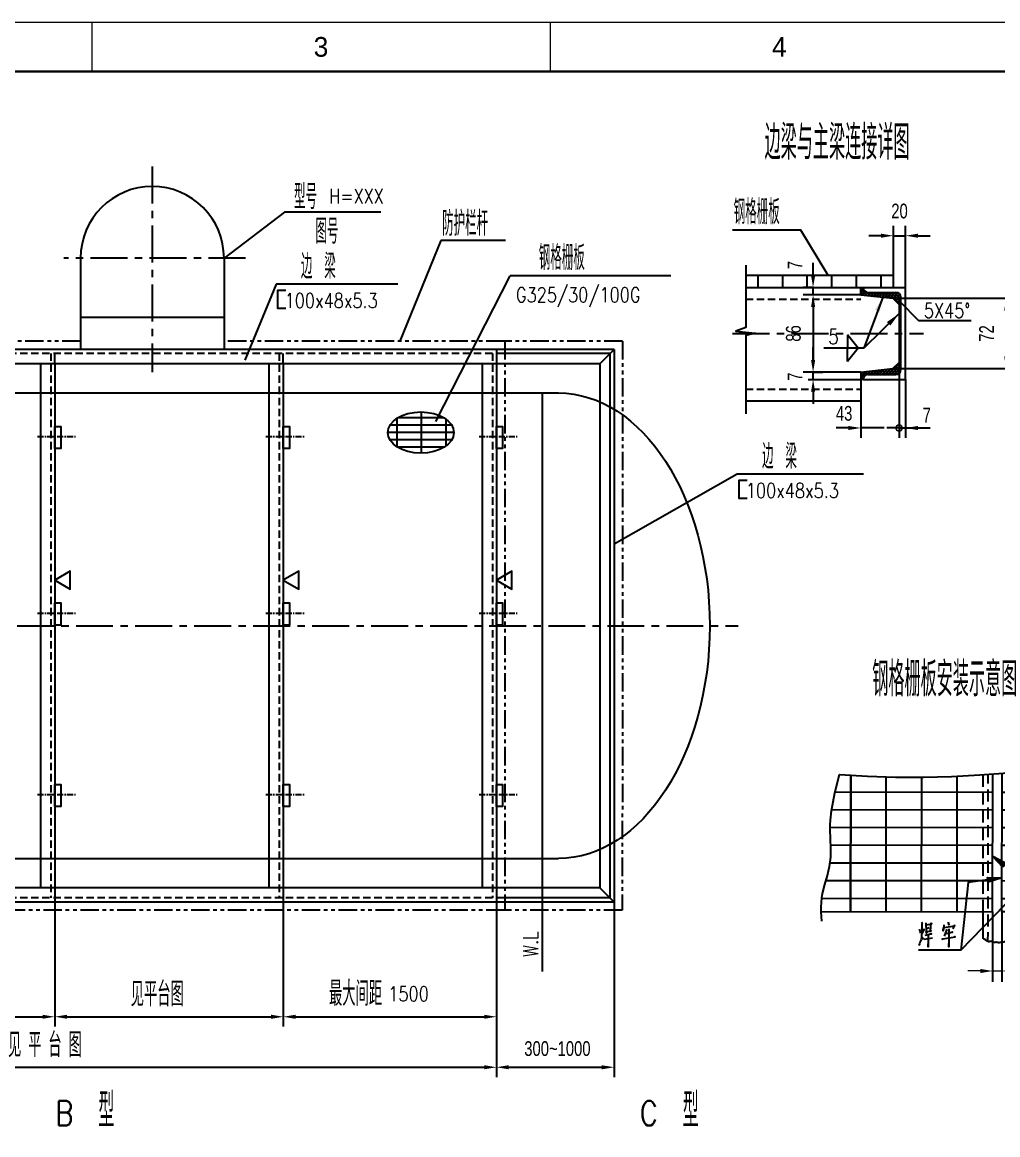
# Model space of a CAD drawing. Extents: x 148 to 221443, y -36682 to 6758.
# Drawn here: x 47290 to 51256, y -18694 to -14170 of the extents above; entities that cross this region are included whole.
import ezdxf
from ezdxf.enums import TextEntityAlignment as Align

# ---------------------------------------------------------------- set-up
doc = ezdxf.new("R2010")
doc.units = 0
doc.header["$LTSCALE"] = 10
doc.header["$MEASUREMENT"] = 0
for name, pattern in [('CENTERX2', [4, 2.5, -0.5, 0.5, -0.5]), ('HIDDENX2', [0.75, 0.5, -0.25]), ('PHANTOM', [2.5, 1.25, -0.25, 0.25, -0.25, 0.25, -0.25])]:
    doc.linetypes.add(name, pattern=pattern)
for name, color, linetype in [('2', 4, 'Continuous'), ('3', 255, 'Continuous'), ('CENTER', 1, 'CENTERX2'), ('HIDDEN', 7, 'HIDDENX2'), ('PHANTOM', 7, 'PHANTOM'), ('RED', 7, 'Continuous'), ('WHITE', 7, 'Continuous')]:
    doc.layers.add(name, color=color, linetype=linetype)
doc.layers.add('2（细实线）', color=3, linetype='Continuous', lineweight=20)
doc.layers.add('图框层', color=7, linetype='Continuous', lineweight=15)
doc.styles.add('BIG', font='bsfb.shx', dxfattribs={"width": 0.7, "bigfont": 'bsf.shx'})
doc.styles.add('HZ', font='ROMS.SHX', dxfattribs={"width": 0.75, "bigfont": 'GBCBIG.SHX'})
doc.styles.get("Standard").update_dxf_attribs({"font": 'wison_e.shx', "width": 0.75, "bigfont": 'wison_c.shx'})
doc.styles.add('XW', font='ROMANS.shx', dxfattribs={"width": 0.85})
doc.dimstyles.new('DIM1', dxfattribs={"dimscale": 20, "dimtxt": 3, "dimasz": 2.5, "dimexe": 2, "dimexo": 0, "dimgap": 1, "dimtad": 0, "dimdec": 0, "dimzin": 0, "dimdsep": 46, "dimtxsty": 'Standard', "dimcen": 2, "dimclrd": 3, "dimclre": 3, "dimclrt": 3, "dimadec": 0, "dimazin": 0, "dimtfac": 0.666667, "dimtdec": 0, "dimtofl": 0, "dimtmove": 2, "dimatfit": 1, "dimfxl": 2, "dimtvp": 1.333333, "dimtolj": 1, "dimtzin": 0, "dimarcsym": 0})
doc.dimstyles.new('S-1', dxfattribs={"dimtxt": 3, "dimasz": 2.5, "dimexe": 1.25, "dimexo": 0, "dimgap": 1, "dimtad": 1, "dimdec": 0, "dimdsep": 46, "dimtxsty": 'BIG', "dimcen": 0, "dimclrd": 3, "dimclre": 3, "dimclrt": 3, "dimadec": 0, "dimazin": 2, "dimtfac": 1, "dimtdec": 0, "dimtmove": 2, "dimatfit": 3, "dimfxl": 1.25, "dimarcsym": 1})

# ---------------------------------------------------------------- blocks, each defined once
blk = doc.blocks.new('*D1007')
at = {"color": 3, "lineweight": -2}
for p, q in [((46466.8, -17730.9), (46466.8, -18253.9)), ((47422.4, -17730.9), (47422.4, -18253.9)), ((46516.8, -18213.9), (47372.4, -18213.9))]:
    blk.add_line(p, q, dxfattribs=at)
at = {"color": 3}
for points in [[(46516.8, -18205.6), (46516.8, -18222.2), (46466.8, -18213.9)], [(47372.4, -18222.2), (47372.4, -18205.6), (47422.4, -18213.9)]]:
    blk.add_solid(points, dxfattribs=at)
at = {"layer": 'Defpoints', "color": 0}
for p in [(46466.8, -17730.9), (47422.4, -17730.9), (47422.4, -18213.9)]:
    blk.add_point(p, dxfattribs=at)
at = {"color": 3, "insert": (46907, -18119.7), "char_height": 100, "attachment_point": 5, "style": 'HZ'}
blk.add_mtext('\\A1;见平台图', dxfattribs=at)
blk = doc.blocks.new('*D1008')
at = {"color": 3, "lineweight": -2}
for p, q in [((47422.4, -17730.9), (47422.4, -18253.9)), ((48351.3, -17730.9), (48351.3, -18253.9)), ((47472.4, -18213.9), (48301.3, -18213.9))]:
    blk.add_line(p, q, dxfattribs=at)
at = {"color": 3}
for points in [[(47472.4, -18205.6), (47472.4, -18222.2), (47422.4, -18213.9)], [(48301.3, -18222.2), (48301.3, -18205.6), (48351.3, -18213.9)]]:
    blk.add_solid(points, dxfattribs=at)
at = {"layer": 'Defpoints', "color": 0}
for p in [(47422.4, -17730.9), (48351.3, -17730.9), (48351.3, -18213.9)]:
    blk.add_point(p, dxfattribs=at)
at = {"color": 3, "insert": (47839, -18121.7), "char_height": 100, "attachment_point": 5, "style": 'HZ'}
blk.add_mtext('\\A1;见平台图', dxfattribs=at)
blk = doc.blocks.new('*D1009')
at = {"color": 3, "lineweight": -2}
for p, q in [((48351.3, -17730.9), (48351.3, -18253.9)), ((49218.1, -17747.6), (49218.1, -18253.9)), ((48401.3, -18213.9), (49168.1, -18213.9))]:
    blk.add_line(p, q, dxfattribs=at)
at = {"color": 3}
for points in [[(48401.3, -18205.6), (48401.3, -18222.2), (48351.3, -18213.9)], [(49168.1, -18222.2), (49168.1, -18205.6), (49218.1, -18213.9)]]:
    blk.add_solid(points, dxfattribs=at)
at = {"layer": 'Defpoints', "color": 0}
for p in [(48351.3, -17730.9), (49218.1, -17747.6), (49218.1, -18213.9)]:
    blk.add_point(p, dxfattribs=at)
at = {"color": 3, "insert": (48645.3, -18119.8), "char_height": 100, "attachment_point": 5, "style": 'HZ'}
blk.add_mtext('\\A1;最大间距', dxfattribs=at)
blk = doc.blocks.new('*D1010')
at = {"color": 3, "lineweight": -2}
for p, q in [((49218.1, -17747.6), (49218.1, -18459.2)), ((49696.3, -17747.6), (49696.3, -18459.2)), ((49268.1, -18419.2), (49646.3, -18419.2))]:
    blk.add_line(p, q, dxfattribs=at)
at = {"color": 3}
for points in [[(49268.1, -18410.9), (49268.1, -18427.5), (49218.1, -18419.2)], [(49646.3, -18427.5), (49646.3, -18410.9), (49696.3, -18419.2)]]:
    blk.add_solid(points, dxfattribs=at)
at = {"layer": 'Defpoints', "color": 0}
for p in [(49218.1, -17747.6), (49696.3, -17747.6), (49696.3, -18419.2)]:
    blk.add_point(p, dxfattribs=at)
at = {"color": 3, "insert": (49465.8, -18343.6), "char_height": 60, "attachment_point": 5}
blk.add_mtext('\\A1;300~1000', dxfattribs=at)
blk = doc.blocks.new('*D1011')
at = {"color": 3, "lineweight": -2}
for p, q in [((45551.1, -17747.6), (45551.1, -18459.2)), ((49218.1, -17747.6), (49218.1, -18459.2)), ((45601.1, -18419.2), (49168.1, -18419.2))]:
    blk.add_line(p, q, dxfattribs=at)
at = {"color": 3}
for points in [[(45601.1, -18410.9), (45601.1, -18427.5), (45551.1, -18419.2)], [(49168.1, -18427.5), (49168.1, -18410.9), (49218.1, -18419.2)]]:
    blk.add_solid(points, dxfattribs=at)
at = {"layer": 'Defpoints', "color": 0}
for p in [(45551.1, -17747.6), (49218.1, -17747.6), (49218.1, -18419.2)]:
    blk.add_point(p, dxfattribs=at)
at = {"color": 3, "insert": (47382.1, -18328.2), "char_height": 100, "attachment_point": 5, "style": 'HZ'}
blk.add_mtext('\\A1;见 平 台 图', dxfattribs=at)
blk = doc.blocks.new('_DotSmall')
at = {"layer": 'WHITE', "color": 0, "const_width": 0.5}
blk.add_lwpolyline([(-0.0625, 0, 1), (0.0625, 0, 1)], format="xyb", close=True, dxfattribs=at)
blk = doc.blocks.new('*D1057')
at = {"color": 3, "linetype": 'Continuous', "lineweight": -2}
for p, q in [((50854.8, -15604.4), (50854.8, -15859.8)), ((50881.6, -15622.1), (50881.6, -15859.8)), ((50854.8, -15819.8), (50804.8, -15819.8)), ((50931.6, -15819.8), (50981.6, -15819.8))]:
    blk.add_line(p, q, dxfattribs=at)
at = {"color": 3}
blk.add_solid([(50931.6, -15811.5), (50931.6, -15828.2), (50881.6, -15819.8)], dxfattribs=at)
at = {"layer": 'Defpoints', "color": 0}
for p in [(50854.8, -15604.4), (50881.6, -15622.1), (50881.6, -15819.8)]:
    blk.add_point(p, dxfattribs=at)
at = {"color": 3, "lineweight": -2, "xscale": 50, "yscale": 50, "zscale": 50}
blk.add_blockref('_DotSmall', (50854.8, -15819.8), dxfattribs=at)
at = {"color": 3, "insert": (50967.5, -15767.8), "char_height": 60, "attachment_point": 5}
blk.add_mtext('\\A1;7', dxfattribs=at)
blk = doc.blocks.new('*D1058')
at = {"color": 3, "linetype": 'Continuous', "lineweight": -2}
for p, q in [((50854.8, -15553.4), (50854.8, -15859.8)), ((50699.2, -15658.7), (50699.2, -15859.8)), ((50649.2, -15819.8), (50599.2, -15819.8)), ((50854.8, -15819.8), (50904.8, -15819.8))]:
    blk.add_line(p, q, dxfattribs=at)
at = {"color": 3}
blk.add_solid([(50649.2, -15828.2), (50649.2, -15811.5), (50699.2, -15819.8)], dxfattribs=at)
at = {"layer": 'Defpoints', "color": 0}
for p in [(50854.8, -15553.4), (50699.2, -15658.7), (50854.8, -15819.8)]:
    blk.add_point(p, dxfattribs=at)
at = {"color": 3, "lineweight": -2, "xscale": 50, "yscale": 50, "zscale": 50, "rotation": 180}
blk.add_blockref('_DotSmall', (50854.8, -15819.8), dxfattribs=at)
at = {"color": 3, "insert": (50631.5, -15760.6), "char_height": 60, "attachment_point": 5}
blk.add_mtext('\\A1;43', dxfattribs=at)
blk = doc.blocks.new('*D1059')
at = {"color": 3, "linetype": 'Continuous', "lineweight": -2}
for p, q in [((50829.8, -15292.4), (51330.4, -15292.4)), ((51290.4, -15342.4), (51290.4, -15528.4)), ((50829.8, -15578.4), (51330.4, -15578.4))]:
    blk.add_line(p, q, dxfattribs=at)
at = {"color": 3}
for points in [[(51298.8, -15342.4), (51282.1, -15342.4), (51290.4, -15292.4)], [(51282.1, -15528.4), (51298.8, -15528.4), (51290.4, -15578.4)]]:
    blk.add_solid(points, dxfattribs=at)
at = {"layer": 'Defpoints', "color": 0}
for p in [(50829.8, -15292.4), (50829.8, -15578.4), (51290.4, -15578.4)]:
    blk.add_point(p, dxfattribs=at)
at = {"color": 3, "insert": (51210.4, -15435.4), "char_height": 60, "attachment_point": 5, "rotation": 90}
blk.add_mtext('\\A1;72', dxfattribs=at)
blk = doc.blocks.new('*D1060')
at = {"color": 3, "linetype": 'Continuous', "lineweight": -2}
for p, q in [((50699.2, -15277.7), (50465.3, -15277.7)), ((50505.3, -15327.7), (50505.3, -15543.1)), ((50699.2, -15593.1), (50465.3, -15593.1))]:
    blk.add_line(p, q, dxfattribs=at)
at = {"color": 3}
for points in [[(50513.7, -15327.7), (50497, -15327.7), (50505.3, -15277.7)], [(50497, -15543.1), (50513.7, -15543.1), (50505.3, -15593.1)]]:
    blk.add_solid(points, dxfattribs=at)
at = {"layer": 'Defpoints', "color": 0}
for p in [(50699.2, -15277.7), (50505.3, -15593.1), (50699.2, -15593.1)]:
    blk.add_point(p, dxfattribs=at)
at = {"color": 3, "insert": (50425.3, -15435.4), "char_height": 60, "attachment_point": 5, "rotation": 90}
blk.add_mtext('\\A1;86', dxfattribs=at)
blk = doc.blocks.new('*D1061')
at = {"color": 3, "linetype": 'Continuous', "lineweight": -2}
for p, q in [((50505.3, -15198.7), (50505.3, -15148.7)), ((50505.3, -15248.7), (50465.3, -15248.7)), ((50505.3, -15277.7), (50465.3, -15277.7)), ((50505.3, -15327.7), (50505.3, -15377.7))]:
    blk.add_line(p, q, dxfattribs=at)
at = {"color": 3}
for points in [[(50497, -15198.7), (50513.7, -15198.7), (50505.3, -15248.7)], [(50513.7, -15327.7), (50497, -15327.7), (50505.3, -15277.7)]]:
    blk.add_solid(points, dxfattribs=at)
at = {"layer": 'Defpoints', "color": 0}
for p in [(50505.3, -15248.7), (50505.3, -15248.7), (50505.3, -15277.7)]:
    blk.add_point(p, dxfattribs=at)
at = {"color": 3, "insert": (50431.5, -15157.6), "char_height": 60, "attachment_point": 5, "rotation": 90}
blk.add_mtext('\\A1;7', dxfattribs=at)
blk = doc.blocks.new('*D1070')
at = {"color": 3, "linetype": 'Continuous', "lineweight": -2}
for p, q in [((50831.7, -15198.9), (50831.7, -14998)), ((50881.6, -15248.7), (50881.6, -14998)), ((50781.7, -15038), (50731.7, -15038)), ((50931.6, -15038), (50981.6, -15038))]:
    blk.add_line(p, q, dxfattribs=at)
at = {"color": 3}
for points in [[(50781.7, -15046.4), (50781.7, -15029.7), (50831.7, -15038)], [(50931.6, -15029.7), (50931.6, -15046.4), (50881.6, -15038)]]:
    blk.add_solid(points, dxfattribs=at)
at = {"layer": 'Defpoints', "color": 0}
for p in [(50881.6, -15038), (50831.7, -15198.9), (50881.6, -15248.7)]:
    blk.add_point(p, dxfattribs=at)
at = {"color": 3, "insert": (50856.7, -14938), "char_height": 60, "attachment_point": 5}
blk.add_mtext('\\A1;20', dxfattribs=at)
blk = doc.blocks.new('*D1073')
at = {"color": 3, "linetype": 'Continuous', "lineweight": -2}
for p, q in [((50505.3, -15543.1), (50505.3, -15493.1)), ((50505.3, -15593.1), (50545.3, -15593.1)), ((50505.3, -15622.1), (50545.3, -15622.1)), ((50505.3, -15672.1), (50505.3, -15722.1))]:
    blk.add_line(p, q, dxfattribs=at)
at = {"color": 3}
for points in [[(50497, -15543.1), (50513.7, -15543.1), (50505.3, -15593.1)], [(50513.7, -15672.1), (50497, -15672.1), (50505.3, -15622.1)]]:
    blk.add_solid(points, dxfattribs=at)
at = {"layer": 'Defpoints', "color": 0}
for p in [(50505.3, -15593.1), (50505.3, -15622.1), (50505.3, -15622.1)]:
    blk.add_point(p, dxfattribs=at)
at = {"color": 3, "insert": (50431.5, -15611), "char_height": 60, "attachment_point": 5, "rotation": 90}
blk.add_mtext('\\A1;7', dxfattribs=at)
blk = doc.blocks.new('a2')
for p, q in [((15522.42, 10126.74), (15522.42, 10116.74)), ((15615.59, 10126.74), (15615.59, 10116.74))]:
    blk.add_line(p, q)
at = {"layer": '图框层', "ltscale": 10}
blk.add_lwpolyline([(15311.09, 10126.74), (15905.09, 10126.74), (15905.09, 9706.74), (15311.09, 9706.74)], close=True, dxfattribs=at)
at = {"layer": '图框层', "ltscale": 10, "const_width": 0.5}
blk.add_lwpolyline([(15336.09, 10116.74), (15895.09, 10116.74), (15895.09, 9716.74), (15336.09, 9716.74)], close=True, dxfattribs=at)
at = {"style": 'HZ'}
for s, p in [('3', (15569, 10121.74)), ('4', (15662.17, 10121.74))]:
    blk.add_text(s, height=4, dxfattribs=at).set_placement(p, align=Align.MIDDLE)
blk = doc.blocks.new('*D27')
at = {"layer": '2（细实线）', "color": 3, "lineweight": -2}
for p, q in [((20629.2, 9080.31), (20626.7, 9080.31)), ((20631.7, 9080.31), (20631.7, 9079.06)), ((20631.7, 9080.31), (20633.58, 9080.31)), ((20633.58, 9080.31), (20633.58, 9079.06)), ((20636.08, 9080.31), (20638.58, 9080.31))]:
    blk.add_line(p, q, dxfattribs=at)
at = {"layer": '2（细实线）', "color": 3}
for points in [[(20629.2, 9079.89), (20629.2, 9080.73), (20631.7, 9080.31)], [(20636.08, 9080.73), (20636.08, 9079.89), (20633.58, 9080.31)]]:
    blk.add_solid(points, dxfattribs=at)
at = {"layer": 'Defpoints', "color": 0}
for p in [(20631.7, 9080.31), (20633.58, 9080.31), (20633.58, 9080.31)]:
    blk.add_point(p, dxfattribs=at)
at = {"layer": '2（细实线）', "color": 3, "insert": (20636.08, 9082.72), "char_height": 3, "attachment_point": 5, "style": 'BIG'}
blk.add_mtext('10', dxfattribs=at)
blk = doc.blocks.new('lianjsu')
at = {"layer": '2（细实线）', "lineweight": -3}
for points in [[(20596.98, 9090.45), (20596.88, 9092.34), (20596.87, 9093.29), (20596.9, 9094.23), (20596.99, 9095.16), (20597.15, 9096.08), (20597.6, 9097.91), (20598.12, 9099.74), (20598.36, 9100.65), (20598.57, 9101.57), (20598.72, 9102.49), (20598.8, 9103.42), (20598.84, 9104.36), (20598.83, 9105.31), (20598.7, 9109.09), (20598.72, 9110.03), (20598.77, 9110.97), (20598.97, 9112.84), (20599.28, 9114.7), (20599.67, 9116.55), (20600.58, 9120.23), (20606.28, 9119.95), (20611.98, 9119.75), (20614.83, 9119.71), (20617.68, 9119.73), (20620.53, 9119.78), (20623.38, 9119.88), (20629.11, 9120.18), (20634.86, 9120.58), (20640.66, 9121.06), (20646.5, 9121.57), (20646.5, 9092.31), (20633.6, 9092.33), (20633.64, 9120.5)], [(20596.88, 9092.39), (20631.71, 9092.34), (20631.76, 9120.36)], [(20610.06, 9092.37), (20610.1, 9119.8)], [(20617.27, 9092.36), (20617.31, 9119.72)], [(20624.48, 9092.35), (20624.52, 9119.93)], [(20629.81, 9117.78), (20629.82, 9120.23)], [(20630.82, 9118.42), (20630.83, 9120.29)], [(20635.58, 9117.98), (20635.59, 9120.65)], [(20638.9, 9092.32), (20638.94, 9120.93)], [(20599.71, 9116.74), (20631.75, 9116.69)], [(20629.81, 9114.15), (20629.81, 9116.57)], [(20630.82, 9114.79), (20630.82, 9117.21)], [(20633.64, 9116.69), (20646.5, 9116.67)], [(20635.58, 9114.35), (20635.58, 9116.77)], [(20599.01, 9113.15), (20631.75, 9113.1)], [(20629.8, 9110.52), (20629.81, 9112.94)], [(20630.81, 9111.16), (20630.82, 9113.58)], [(20633.63, 9113.1), (20646.5, 9113.08)], [(20635.57, 9110.72), (20635.57, 9113.14)], [(20598.71, 9109.53), (20631.74, 9109.48)], [(20629.8, 9106.89), (20629.8, 9109.31)], [(20630.81, 9107.53), (20630.81, 9109.95)], [(20633.63, 9109.48), (20646.5, 9109.46)], [(20635.56, 9107.09), (20635.57, 9109.51)], [(20630.8, 9103.9), (20630.8, 9106.32)], [(20598.81, 9105.94), (20631.74, 9105.89)], [(20629.79, 9103.26), (20629.79, 9105.68)], [(20633.62, 9105.89), (20646.5, 9105.87)], [(20635.56, 9103.46), (20635.56, 9105.88)], [(20598.69, 9102.32), (20631.73, 9102.27)], [(20631.73, 9103.62), (20638.62, 9098.29), (20625.25, 9084.55)], [(20629.78, 9099.63), (20629.79, 9102.05)], [(20630.8, 9100.27), (20630.8, 9102.69)], [(20633.73, 9101.46), (20634.32, 9102.22), (20631.73, 9103.62), (20633.73, 9101.46)], [(20633.62, 9102.27), (20646.5, 9102.25)], [(20635.55, 9099.83), (20635.56, 9102.25)], [(20630.8, 9098.35), (20630.67, 9099.31), (20633.61, 9099.22), (20630.8, 9098.35)], [(20597.83, 9098.73), (20631.72, 9098.68)], [(20633.61, 9099.22), (20626.73, 9098.29), (20625.25, 9084.55), (20616.66, 9084.55)], [(20629.78, 9096), (20629.78, 9098.42)], [(20630.79, 9096.64), (20630.79, 9099.06)], [(20633.61, 9098.68), (20646.5, 9098.66)], [(20635.55, 9096.2), (20635.55, 9098.62)], [(20596.98, 9095.11), (20631.72, 9095.06)], [(20635.52, 9086.57), (20635.48, 9086.55), (20635.44, 9086.54), (20635.41, 9086.53), (20635.37, 9086.52), (20635.33, 9086.51), (20635.29, 9086.5), (20635.25, 9086.49), (20635.21, 9086.48), (20635.18, 9086.47), (20635.14, 9086.46), (20635.1, 9086.45), (20635.06, 9086.44), (20635.03, 9086.43), (20634.99, 9086.42), (20634.95, 9086.41), (20634.92, 9086.4), (20634.88, 9086.39), (20634.84, 9086.38), (20634.8, 9086.37), (20634.76, 9086.36), (20634.73, 9086.35), (20634.69, 9086.35), (20634.65, 9086.34), (20634.61, 9086.33), (20634.58, 9086.32), (20634.54, 9086.31), (20634.5, 9086.3), (20634.47, 9086.29), (20634.43, 9086.28), (20634.39, 9086.27), (20634.35, 9086.26), (20634.32, 9086.26), (20634.28, 9086.25), (20634.24, 9086.24), (20634.2, 9086.23), (20634.17, 9086.22), (20634.13, 9086.22), (20634.09, 9086.21), (20634.05, 9086.2), (20634.02, 9086.19), (20633.98, 9086.18), (20633.94, 9086.18), (20633.91, 9086.17), (20633.87, 9086.16), (20633.83, 9086.16), (20633.8, 9086.15), (20633.76, 9086.14), (20633.72, 9086.14), (20633.69, 9086.13), (20633.65, 9086.12), (20633.61, 9086.12), (20633.58, 9086.11), (20633.54, 9086.11), (20633.5, 9086.1), (20633.46, 9086.1), (20633.43, 9086.09), (20633.39, 9086.09), (20633.35, 9086.08), (20633.32, 9086.08), (20633.28, 9086.08), (20633.24, 9086.07), (20633.21, 9086.07), (20633.17, 9086.07), (20633.13, 9086.06), (20633.1, 9086.06), (20633.06, 9086.06), (20633.03, 9086.06), (20632.99, 9086.06), (20632.95, 9086.06), (20632.92, 9086.06), (20632.88, 9086.06), (20632.84, 9086.07), (20632.81, 9086.07), (20632.77, 9086.08), (20632.73, 9086.08), (20632.7, 9086.09), (20632.66, 9086.1), (20632.63, 9086.11), (20632.59, 9086.12), (20632.55, 9086.13), (20632.52, 9086.14), (20632.48, 9086.14), (20632.44, 9086.14), (20632.41, 9086.14), (20632.37, 9086.14), (20632.34, 9086.14), (20632.3, 9086.13), (20632.26, 9086.12), (20632.23, 9086.11), (20632.19, 9086.11), (20632.15, 9086.1), (20632.12, 9086.09), (20632.08, 9086.08), (20632.05, 9086.08), (20632.01, 9086.08), (20631.97, 9086.08), (20631.94, 9086.08), (20631.9, 9086.09), (20631.87, 9086.1), (20631.83, 9086.12), (20631.79, 9086.14), (20631.76, 9086.16), (20631.72, 9086.19), (20631.69, 9086.21), (20631.65, 9086.24), (20631.61, 9086.26), (20631.58, 9086.28), (20631.54, 9086.3), (20631.5, 9086.32), (20631.47, 9086.33), (20631.43, 9086.34), (20631.4, 9086.34), (20631.36, 9086.34), (20631.32, 9086.34), (20631.29, 9086.33), (20631.25, 9086.32), (20631.22, 9086.31), (20631.18, 9086.31), (20631.14, 9086.3), (20631.11, 9086.29), (20631.07, 9086.28), (20631.04, 9086.28), (20631, 9086.27), (20630.96, 9086.27), (20630.93, 9086.27), (20630.89, 9086.27), (20630.85, 9086.28), (20630.82, 9086.29), (20630.78, 9086.3), (20630.75, 9086.31), (20630.71, 9086.33), (20630.67, 9086.35), (20630.64, 9086.37), (20630.6, 9086.39), (20630.56, 9086.42), (20630.53, 9086.44), (20630.49, 9086.46), (20630.46, 9086.49), (20630.42, 9086.51), (20630.38, 9086.54), (20630.35, 9086.56), (20630.31, 9086.59), (20630.27, 9086.61), (20630.24, 9086.64), (20630.2, 9086.66), (20630.17, 9086.69), (20630.13, 9086.71), (20630.09, 9086.74), (20630.06, 9086.76), (20630.02, 9086.79), (20629.98, 9086.81), (20629.95, 9086.84), (20629.91, 9086.86), (20629.87, 9086.88), (20629.84, 9086.91), (20629.8, 9086.93), (20629.76, 9086.95), (20629.77, 9092.34), (20629.78, 9094.79)], [(20630.78, 9093.01), (20630.79, 9095.43)], [(20633.6, 9095.06), (20646.5, 9095.04)], [(20635.53, 9086.57), (20635.54, 9092.33), (20635.55, 9094.99)], [(20617.29, 9090.24), (20617.37, 9089.96), (20617.35, 9089.88), (20617.35, 9088.71), (20617.35, 9088.14), (20617.29, 9087.74), (20617.27, 9087.42), (20617.24, 9087.05), (20617.16, 9086.69), (20617.08, 9086.37), (20616.95, 9086.08), (20616.85, 9085.8), (20616.69, 9085.52)], [(20622.67, 9090.28), (20622.83, 9089.67), (20622.83, 9089.92), (20622.72, 9090.12)], [(20630.78, 9089.38), (20630.78, 9091.8)], [(20631.71, 9092.34), (20631.69, 9078.12)], [(20633.6, 9092.33), (20633.58, 9078.11)], [(20616.77, 9088.79), (20616.98, 9088.3), (20617, 9088.18), (20617.03, 9087.98)], [(20617.74, 9088.91), (20617.74, 9088.67), (20617.35, 9087.94)], [(20618.11, 9090.08), (20618.16, 9089.55), (20618.24, 9088.02), (20618.21, 9088.3), (20619.21, 9088.5), (20619.1, 9088.5), (20619.23, 9090), (20619.26, 9089.84), (20618.18, 9089.63)], [(20618.21, 9088.95), (20618.84, 9089.15)], [(20621.78, 9089.67), (20621.78, 9089.35), (20621.78, 9089.15), (20621.75, 9088.87), (20621.65, 9088.46), (20621.68, 9088.71), (20621.73, 9088.99), (20621.78, 9089.15), (20624.01, 9089.47), (20623.9, 9089.59), (20623.64, 9088.87)], [(20622.3, 9088.83), (20622.38, 9088.55), (20622.3, 9088.5), (20622.1, 9087.94), (20621.96, 9087.62), (20621.94, 9087.54), (20621.86, 9087.38)], [(20622.2, 9087.98), (20622.3, 9087.94), (20623.54, 9088.18), (20623.46, 9088.22), (20623.22, 9088.14)], [(20622.83, 9088.87), (20622.83, 9085.2), (20622.78, 9085.4), (20622.8, 9085.88)], [(20630.77, 9086.3), (20630.78, 9088.17)], [(20617.27, 9087.25), (20617.53, 9086.97), (20617.63, 9086.73)], [(20617.82, 9086.77), (20619.52, 9087.05)], [(20618, 9087.58), (20619.29, 9087.86), (20619.15, 9087.86), (20618.97, 9087.78)], [(20618.6, 9087.66), (20618.6, 9085.24), (20618.58, 9085.56), (20618.6, 9085.84)], [(20621.39, 9086.89), (20621.49, 9086.77), (20621.57, 9086.85), (20624.11, 9087.25), (20624.01, 9087.34), (20623.8, 9087.21)]]:
    blk.add_lwpolyline(points, dxfattribs=at)
blk.add_lwpolyline([(20602.85, 9092.38), (20602.89, 9120.12)], close=True, dxfattribs=at)
at = {"layer": '2（细实线）', "transparency": 33554559}
for points in [[(20633.73, 9101.46), (20634.32, 9102.22), (20633.73, 9101.46), (20631.73, 9103.62)], [(20630.8, 9098.35), (20630.67, 9099.31), (20630.8, 9098.35), (20633.61, 9099.22)]]:
    blk.add_solid(points, dxfattribs=at)
at = {"layer": '2（细实线）'}
dim = blk.add_linear_dim(base=(20633.58, 9080.31), p1=(20631.7, 9080.31), p2=(20633.58, 9080.31), text='10', dimstyle='S-1', dxfattribs=at)
dim.commit()
dim.dimension.update_dxf_attribs({"geometry": '*D27', "text_midpoint": (20636.08, 9082.72), "dimtype": 160})

msp = doc.modelspace()

# ---------------------------------------------------------------- hatches: boundary and pattern name
at = {"layer": '2', "linetype": 'Continuous'}
h = msp.add_hatch(dxfattribs=at)
h.set_pattern_fill('ANSI37', color=3, scale=70, style=0)
h.set_pattern_definition([(45, (36236.013, -21173.531), (-6.1871843, 6.1871843), []), (135, (36236.013, -21173.531), (-6.1871843, -6.1871843), [])])
edge = h.paths.add_edge_path()
edge.add_arc((50842.1422, -15288.2203), 20, 0, 90)
edge.add_line((50842.1422, -15268.2203), (50728.0175, -15268.2203))
edge.add_arc((50728.0175, -15248.7203), 19.5, 180, 270, ccw=False)
edge.add_line((50708.5175, -15248.7203), (50699.1841, -15248.7203))
edge.add_line((50699.1841, -15248.7203), (50699.1841, -15277.7203))
edge.add_line((50699.1841, -15277.7203), (50829.8089, -15292.387))
edge.add_line((50829.8089, -15292.387), (50854.8089, -15317.387))
edge.add_line((50854.8089, -15317.387), (50854.8089, -15435.387))
edge.add_line((50854.8089, -15435.387), (50862.1422, -15435.387))
edge.add_line((50862.1422, -15435.387), (50862.1422, -15288.2203))
h = msp.add_hatch(dxfattribs=at)
h.set_pattern_fill('ANSI37', color=3, scale=70, style=0)
h.set_pattern_definition([(315, (36236.013, -9697.243), (-6.1871843, -6.1871843), []), (225, (36236.013, -9697.243), (-6.1871843, 6.1871843), [])])
edge = h.paths.add_edge_path()
edge.add_arc((50842.1422, -15582.5536), 20, 270, 360)
edge.add_line((50862.1422, -15582.5536), (50862.1422, -15435.387))
edge.add_line((50862.1422, -15435.387), (50854.8089, -15435.387))
edge.add_line((50854.8089, -15435.387), (50854.8089, -15553.387))
edge.add_line((50854.8089, -15553.387), (50829.8089, -15578.387))
edge.add_line((50829.8089, -15578.387), (50699.1841, -15593.0536))
edge.add_line((50699.1841, -15593.0536), (50699.1841, -15622.0536))
edge.add_line((50699.1841, -15622.0536), (50708.5175, -15622.0536))
edge.add_arc((50728.0175, -15622.0536), 19.5, 90, 180, ccw=False)
edge.add_line((50728.0175, -15602.5536), (50842.1422, -15602.5536))

# ---------------------------------------------------------------- linework, layer by layer
at = {"color": 7, "linetype": 'Continuous'}
for q in [(50645.1885, -15440.6358), (50645.1885, -15549.8647)]:
    msp.add_line((50688.9232, -15495.2503), q, dxfattribs=at)
at = {"linetype": 'Continuous'}
for p in [(50645.1885, -15440.6358), (50645.1885, -15549.8647)]:
    msp.add_line(p, (50645.1885, -15495.2503), dxfattribs=at)
at = {"color": 1, "linetype": 'Continuous'}
msp.add_line((50854.8089, -15435.387), (50862.1422, -15435.387), dxfattribs=at)
for p, q in [((47422.4034, -15558.3812), (47422.4034, -15516.7146)), ((48351.2959, -15558.3812), (48351.2959, -15516.7146)), ((50708.5175, -15622.0536), (50699.1841, -15622.0536)), ((47422.4034, -17689.2302), (47422.4034, -17730.8969)), ((48351.2959, -17689.2302), (48351.2959, -17730.8969))]:
    msp.add_line(p, q)
at = {"color": 3, "linetype": 'Continuous'}
for p, q in [((50485.3465, -15622.0536), (50699.1841, -15622.0536)), ((50794.8089, -15819.8227), (50699.1841, -15819.8227))]:
    msp.add_line(p, q, dxfattribs=at)
at = {"color": 3}
for p, q in [((45108.08, -15677.5197), (49469.9434, -15677.5197)), ((49403.2768, -15677.5197), (49403.2768, -18029.29)), ((45108.08, -17570.0917), (49469.9434, -17570.0917))]:
    msp.add_line(p, q, dxfattribs=at)
at = {"color": 6}
msp.add_lwpolyline([(50231.7307, -15157.3364), (50231.7307, -15411.7127), (50191.4828, -15425.7898), (50269.9662, -15433.834), (50231.7307, -15443.8892), (50231.7307, -15762.0225)], dxfattribs=at)
at = {"color": 3}
for points in [[(47422.4034, -16438.538), (47485.0214, -16474.6905), (47485.0214, -16402.3855)], [(48351.2959, -16438.538), (48413.9139, -16474.6905), (48413.9139, -16402.3855)], [(49218.1005, -16438.538), (49280.7185, -16474.6905), (49280.7185, -16402.3855)]]:
    msp.add_lwpolyline(points, close=True, dxfattribs=at)
at = {"color": 3, "extrusion": (0, 0, -1)}
msp.add_ellipse((49469.9434, -16623.8057), major_axis=(0, -946.286), ratio=0.650103521, start_param=3.141592654, end_param=6.283185307, dxfattribs=at)
at = {"layer": '2', "color": 3, "linetype": 'Continuous'}
for p, q in [((48356.2531, -14942.7802), (48110.3781, -15129.2571)), ((48747.6104, -14942.7802), (48356.2531, -14942.7802)), ((48991.2831, -15057.2401), (48825.6439, -15466.7146)), ((49254.0699, -15057.2401), (48991.2831, -15057.2401)), ((48321.9063, -15235.0994), (48194.5824, -15543.9959)), ((48816.3966, -15235.0994), (48321.9063, -15235.0994)), ((48970.8529, -15793.1125), (49273.8285, -15201.3909)), ((49927.2485, -15201.3909), (49273.8285, -15201.3909)), ((50789.4153, -15287.8515), (50711.5944, -15495.2503)), ((50854.8089, -15302.7203), (50935.7871, -15383.6985)), ((50855.6952, -15354.1314), (50711.5944, -15495.2503)), ((51148.5332, -15383.6985), (50935.7871, -15383.6985)), ((50711.5944, -15495.2503), (50548.7191, -15495.2503)), ((50196.9313, -16007.6168), (49696.2572, -16292.826)), ((50710.2001, -16007.6168), (50196.9313, -16007.6168))]:
    msp.add_line(p, q, dxfattribs=at)
at = {"layer": '2', "color": 7, "linetype": 'Continuous'}
for p, q in [((48812.4241, -15780.9012), (48812.4241, -15895.7006)), ((49004.5338, -15778.3009), (48816.5158, -15778.3009)), ((48912.4241, -15754.4508), (48912.4241, -15922.151)), ((49012.4241, -15783.5316), (49012.4241, -15893.0702)), ((49036.1828, -15808.3009), (48784.8667, -15808.3009)), ((49045.0884, -15838.3009), (48775.9612, -15838.3009)), ((49036.1828, -15868.3009), (48784.8667, -15868.3009)), ((49004.5338, -15898.3009), (48816.5158, -15898.3009))]:
    msp.add_line(p, q, dxfattribs=at)
at = {"layer": '2', "color": 3, "linetype": 'Continuous'}
for points in [[(50177.1098, -15013.6448), (50454.3335, -15013.6448), (50563.2114, -15195.702)], [(48361.8266, -15260.2916), (48328.3828, -15260.2916), (48328.3828, -15333.2106), (48361.8266, -15333.2106)], [(50236.8516, -16032.8091), (50203.4078, -16032.8091), (50203.4078, -16105.7281), (50236.8516, -16105.7281)]]:
    msp.add_lwpolyline(points, dxfattribs=at)
msp.add_ellipse((48910.5248, -15838.3009), major_axis=(-134.5636, 0), ratio=0.623188198, dxfattribs=at)
for points in [[(50757.4287, -15339.5899), (50775.9377, -15347.1673), (50789.4153, -15287.8515)], [(50805.6627, -15388.7255), (50819.5868, -15403.0823), (50855.6952, -15354.1314)]]:
    msp.add_solid(points, dxfattribs=at)
at = {"layer": '3', "color": 0}
for p, q in [((50231.7307, -15198.8673), (50831.668, -15198.8673)), ((50281.6422, -15248.7203), (50281.6422, -15198.8673)), ((50381.6422, -15248.7203), (50381.6422, -15198.8673)), ((50481.6422, -15248.7203), (50481.6422, -15198.8673)), ((50581.6422, -15248.7203), (50581.6422, -15198.8673)), ((50681.6422, -15248.7203), (50681.6422, -15198.8673)), ((50781.6422, -15248.7203), (50781.6422, -15198.8673)), ((50831.668, -15248.7203), (50831.668, -15198.8673))]:
    msp.add_line(p, q, dxfattribs=at)
at = {"layer": 'CENTER', "ltscale": 6}
for p, q in [((47818.7114, -14756.7161), (47818.7114, -15592.7657)), ((48197.8114, -15129.2571), (47458.8236, -15129.2571)), ((50177.3961, -15435.387), (50954.3949, -15435.387)), ((44388.9063, -16623.8057), (50200.2045, -16623.8057))]:
    msp.add_line(p, q, dxfattribs=at)
at = {"layer": 'CENTER'}
for p, q in [((47351.9368, -15854.5393), (47510.0428, -15854.5393)), ((48280.8293, -15854.5393), (48438.9353, -15854.5393)), ((49147.634, -15854.5393), (49305.7399, -15854.5393)), ((47351.9368, -16572.2072), (47510.0428, -16572.2072)), ((48280.8293, -16572.2072), (48438.9353, -16572.2072)), ((49147.634, -16572.2072), (49305.7399, -16572.2072)), ((47351.9368, -17310.1865), (47510.0428, -17310.1865)), ((48280.8293, -17310.1865), (48438.9353, -17310.1865)), ((49147.634, -17310.1865), (49305.7399, -17310.1865))]:
    msp.add_line(p, q, dxfattribs=at)
at = {"layer": 'HIDDEN', "ltscale": 6}
for p, q in [((50231.7307, -15295.387), (50699.1841, -15295.387)), ((49201.4338, -15516.7146), (45567.7463, -15516.7146)), ((47405.7367, -15516.7146), (47405.7367, -17730.8969)), ((48334.6292, -15516.7146), (48334.6292, -17730.8969)), ((49201.4338, -15516.7146), (49201.4338, -17730.8969)), ((50231.7307, -15662.2641), (50699.1841, -15662.2641)), ((49201.4338, -17730.8969), (45567.7463, -17730.8969))]:
    msp.add_line(p, q, dxfattribs=at)
at = {"layer": 'PHANTOM', "ltscale": 6}
for p, q in [((47527.0448, -15466.7146), (45517.7463, -15466.7146)), ((49251.4338, -15466.7146), (48110.3781, -15466.7146)), ((49251.4338, -15466.7146), (49251.4338, -17780.8969)), ((49730.4013, -15466.7146), (49251.4338, -15466.7146)), ((49730.4013, -15466.7146), (49729.5905, -17780.8969)), ((49251.4338, -17780.8969), (45517.7463, -17780.8969)), ((49729.5905, -17780.8969), (49251.4338, -17780.8969))]:
    msp.add_line(p, q, dxfattribs=at)
at = {"layer": 'PHANTOM', "color": 3, "linetype": 'Continuous', "ltscale": 6}
for p, q in [((49696.2572, -15500.0479), (49218.1005, -15500.0479)), ((49696.2572, -15500.0479), (49637.9239, -15558.3812)), ((49696.2572, -15500.0479), (49696.2572, -17747.5635)), ((49679.5905, -15516.7146), (49218.1005, -15516.7146)), ((49637.9239, -15558.3812), (49218.1005, -15558.3812)), ((49637.9239, -15558.3812), (49637.9239, -17689.2302)), ((49679.5905, -15516.7146), (49679.5905, -17730.8969)), ((49637.9239, -17689.2302), (49218.1005, -17689.2302)), ((49679.5905, -17730.8969), (49218.1005, -17730.8969)), ((49696.2572, -17747.5635), (49637.9239, -17689.2302)), ((49696.2572, -17747.5635), (49218.1005, -17747.5635))]:
    msp.add_line(p, q, dxfattribs=at)
at = {"layer": 'RED', "color": 3}
for p, q in [((50831.668, -15038.0409), (50881.6422, -15038.0409)), ((50505.3465, -15277.7203), (50505.3465, -15248.7203)), ((50505.3465, -15622.0536), (50505.3465, -15593.0536))]:
    msp.add_line(p, q, dxfattribs=at)
at = {"layer": 'RED'}
for p, q in [((47527.0448, -15129.2571), (47527.0448, -15500.0479)), ((48110.3781, -15129.2571), (48110.3781, -15500.0479)), ((50231.7307, -15248.7203), (50881.6422, -15248.7203)), ((50699.1841, -15277.7203), (50699.1841, -15248.7203)), ((50699.1841, -15277.7203), (50829.8089, -15292.387)), ((50728.0175, -15268.2203), (50842.1422, -15268.2203)), ((50862.1422, -15582.5536), (50862.1422, -15288.2203)), ((50881.6422, -15622.0536), (50881.6422, -15248.7203)), ((50829.8089, -15292.387), (50854.8089, -15317.387)), ((50854.8089, -15317.387), (50854.8089, -15553.387)), ((48110.3781, -15369.8659), (47527.0448, -15369.8659)), ((49218.1005, -15500.0479), (45551.0797, -15500.0479)), ((49218.1005, -15500.0479), (49218.1005, -17747.5635)), ((49218.1005, -15558.3812), (45551.0797, -15558.3812)), ((47364.07, -15558.3812), (47364.07, -17689.2302)), ((47422.4034, -15558.3812), (47422.4034, -17689.2302)), ((48292.9625, -15558.3812), (48292.9625, -17689.2302)), ((48351.2959, -15558.3812), (48351.2959, -17689.2302)), ((49159.7672, -15558.3812), (49159.7672, -17689.2302)), ((50829.8089, -15578.387), (50854.8089, -15553.387)), ((50699.1841, -15593.0536), (50829.8089, -15578.387)), ((50699.1841, -15593.0536), (50699.1841, -15708.9308)), ((50728.0175, -15602.5536), (50842.1422, -15602.5536)), ((50708.5175, -15622.0536), (50881.6422, -15622.0536)), ((50231.7307, -15708.9308), (50699.1841, -15708.9308)), ((49218.1005, -17689.2302), (45551.0797, -17689.2302)), ((49218.1005, -17747.5635), (45551.0797, -17747.5635))]:
    msp.add_line(p, q, dxfattribs=at)
for points in [[(47422.4034, -15813.4663), (47447.4034, -15813.4663), (47447.4034, -15903.2419), (47422.4034, -15903.2419)], [(48351.2959, -15813.4663), (48376.2959, -15813.4663), (48376.2959, -15903.2419), (48351.2959, -15903.2419)], [(49218.1005, -15813.4663), (49243.1005, -15813.4663), (49243.1005, -15903.2419), (49218.1005, -15903.2419)], [(47422.4034, -16531.1343), (47447.4034, -16531.1343), (47447.4034, -16620.9098), (47422.4034, -16620.9098)], [(48351.2959, -16531.1343), (48376.2959, -16531.1343), (48376.2959, -16620.9098), (48351.2959, -16620.9098)], [(49218.1005, -16531.1343), (49243.1005, -16531.1343), (49243.1005, -16620.9098), (49218.1005, -16620.9098)], [(47422.4034, -17269.1136), (47447.4034, -17269.1136), (47447.4034, -17358.8891), (47422.4034, -17358.8891)], [(48351.2959, -17269.1136), (48376.2959, -17269.1136), (48376.2959, -17358.8891), (48351.2959, -17358.8891)], [(49218.1005, -17269.1136), (49243.1005, -17269.1136), (49243.1005, -17358.8891), (49218.1005, -17358.8891)]]:
    msp.add_lwpolyline(points, close=True, dxfattribs=at)
for centre, radius, start, end in [((47818.7114, -15129.2571), 291.6667, 0, 180), ((50728.0175, -15248.7203), 19.5, 180, 270), ((50842.1422, -15288.2203), 20, 0, 90), ((50728.0175, -15622.0536), 19.5, 90, 180), ((50842.1422, -15582.5536), 20, 270, 0)]:
    msp.add_arc(centre, radius, start, end, dxfattribs=at)

# ---------------------------------------------------------------- block references
at = {"layer": '2（细实线）', "xscale": 20, "yscale": 20, "zscale": 20}
for name, p in [('a2', (-262875.3202, -216704.8402)), ('lianjsu', (-361399.0977, -199633.947))]:
    msp.add_blockref(name, p, dxfattribs=at)

# ---------------------------------------------------------------- texts
at = {"color": 3, "style": 'XW', "width": 0.8}
for s, p in [('G325/30/100G', (49297.3253, -15308.3954)), ('1500', (48778.1854, -18150.5857))]:
    msp.add_text(s, height=60, dxfattribs=at).set_placement(p)
at = {"color": 3, "linetype": 'Continuous', "style": 'XW', "width": 0.8}
msp.add_text('100x48x5.3', height=60, dxfattribs=at).set_placement((48356.8136, -15331.7142))
msp.add_text('5', height=60, dxfattribs=at).set_placement((50608.7158, -15448.5886), align=Align.MIDDLE_RIGHT)
at = {"color": 3, "style": 'XW', "width": 0.8}
msp.add_text('W.L', height=60, rotation=90, dxfattribs=at).set_placement((49386.9474, -17970.7373))
at = {"layer": '2', "color": 3, "linetype": 'Continuous'}
for s, height, style, width, p in [('边梁与主梁连接详图', 140, 'HZ', 0.65, (50307.8712, -14728.4529)), ('型号', 100, 'HZ', 0.65, (48394.7975, -14929.7531)), ('H=XXX', 60, 'XW', 0.8, (48537.9476, -14906.7797)), ('钢格栅板', 100, 'HZ', 0.65, (50182.5725, -14991.4605)), ('防护栏杆', 100, 'HZ', 0.65, (48996.96, -15038.2259)), ('图号', 100, 'HZ', 0.65, (48482.3801, -15070.2715)), ('边  梁', 100, 'HZ', 0.65, (48422.8582, -15212.886)), ('钢格栅板', 100, 'HZ', 0.65, (49390.1635, -15177.4286)), ('边  梁', 100, 'HZ', 0.65, (50297.8832, -15985.4034)), ('100x48x5.3', 60, 'XW', 0.8, (50231.8386, -16104.2316)), ('钢格栅板安装示意图', 140, 'HZ', 0.65, (50745.823, -16911.2419)), ('型', 140, 'HZ', 0.65, (47599.2551, -18664.4747)), ('型', 140, 'HZ', 0.65, (49975.0431, -18664.4747))]:
    msp.add_text(s, height=height, dxfattribs=dict(at, style=style, width=width)).set_placement(p)
at = {"layer": '2', "color": 3, "linetype": 'Continuous', "style": 'XW', "width": 0.8}
for s, height, p in [('5X45%%D', 60, (51144.7888, -15342.5932)), ('B', 100, (47497.4061, -18606.0592)), ('C', 100, (49873.194, -18606.0592))]:
    msp.add_text(s, height=height, dxfattribs=at).set_placement(p, align=Align.MIDDLE_RIGHT)

# ---------------------------------------------------------------- dimensions: what is measured, and where the dimension line sits
at = {"linetype": 'Continuous'}
dim = msp.add_linear_dim(base=(50881.6422, -15038.0409), p1=(50831.668, -15198.8673), p2=(50881.6422, -15248.7203), text='20', dimstyle='DIM1', dxfattribs=at)
dim.commit()
dim.dimension.update_dxf_attribs({"geometry": '*D1070', "text_midpoint": (50856.6551, -14938.0409)})
at = {"color": 1, "linetype": 'Continuous'}
for base, p1, p2, angle, picture, middle in [((50505.3465, -15248.7203), (50505.3465, -15277.7203), (50505.3465, -15248.7203), 90, '*D1061', (50431.5485, -15157.6373)), ((50505.3465, -15622.0536), (50505.3465, -15593.0536), (50505.3465, -15622.0536), 270, '*D1073', (50431.5485, -15611.027))]:
    dim = msp.add_linear_dim(base=base, p1=p1, p2=p2, angle=angle, text='7', dimstyle='DIM1', dxfattribs=at)
    dim.commit()
    dim.dimension.update_dxf_attribs({"geometry": picture, "text_midpoint": middle, "dimtype": 160})
for base, p1, p2, text, picture, middle in [((50505.3465, -15593.0536), (50699.1841, -15277.7203), (50699.1841, -15593.0536), '86', '*D1060', (50425.3465, -15435.387)), ((51290.443, -15578.387), (50829.8089, -15292.387), (50829.8089, -15578.387), '72', '*D1059', (51210.443, -15435.387))]:
    dim = msp.add_linear_dim(base=base, p1=p1, p2=p2, angle=90, text=text, dimstyle='DIM1', dxfattribs=at)
    dim.commit()
    dim.dimension.update_dxf_attribs({"geometry": picture, "text_midpoint": middle})
for base, p1, p2, text, override, picture, middle in [((50854.8089, -15819.8227), (50699.1841, -15658.6846), (50854.8089, -15553.387), '43', {"dimblk2": 'DotSmall', "dimsah": 1}, '*D1058', (50631.514, -15760.5922)), ((50881.6422, -15819.8227), (50854.8089, -15604.3959), (50881.6422, -15622.0536), '7', {"dimblk1": 'DotSmall', "dimsah": 1}, '*D1057', (50967.4879, -15767.8369))]:
    dim = msp.add_linear_dim(base=base, p1=p1, p2=p2, text=text, dimstyle='DIM1', override=override, dxfattribs=at)
    dim.commit()
    dim.dimension.update_dxf_attribs({"geometry": picture, "text_midpoint": middle, "dimtype": 160})
for base, p1, p2, text, picture, middle in [((47422.4034, -18213.8997), (46466.7802, -17730.8969), (47422.4034, -17730.8969), '见平台图', '*D1007', (46906.9643, -18119.6887)), ((48351.2959, -18213.8997), (47422.4034, -17730.8969), (48351.2959, -17730.8969), '见平台图', '*D1008', (47838.965, -18121.7034)), ((49218.1005, -18213.8997), (48351.2959, -17730.8969), (49218.1005, -17747.5635), '最大间距', '*D1009', (48645.2685, -18119.8406)), ((49218.1005, -18419.205), (45551.0797, -17747.5635), (49218.1005, -17747.5635), '见 平 台 图', '*D1011', (47382.1308, -18328.2))]:
    dim = msp.add_linear_dim(base=base, p1=p1, p2=p2, text=text, dimstyle='DIM1', override={"dimtxt": 5, "dimtxsty": 'HZ'})
    dim.commit()
    dim.dimension.update_dxf_attribs({"geometry": picture, "text_midpoint": middle, "dimtype": 160})
dim = msp.add_linear_dim(base=(49696.2572, -18419.205), p1=(49218.1005, -17747.5635), p2=(49696.2572, -17747.5635), text='300~1000', dimstyle='DIM1')
dim.commit()
dim.dimension.update_dxf_attribs({"geometry": '*D1010', "text_midpoint": (49465.8296, -18343.5776), "dimtype": 160})

doc.saveas('drawing.dxf')
